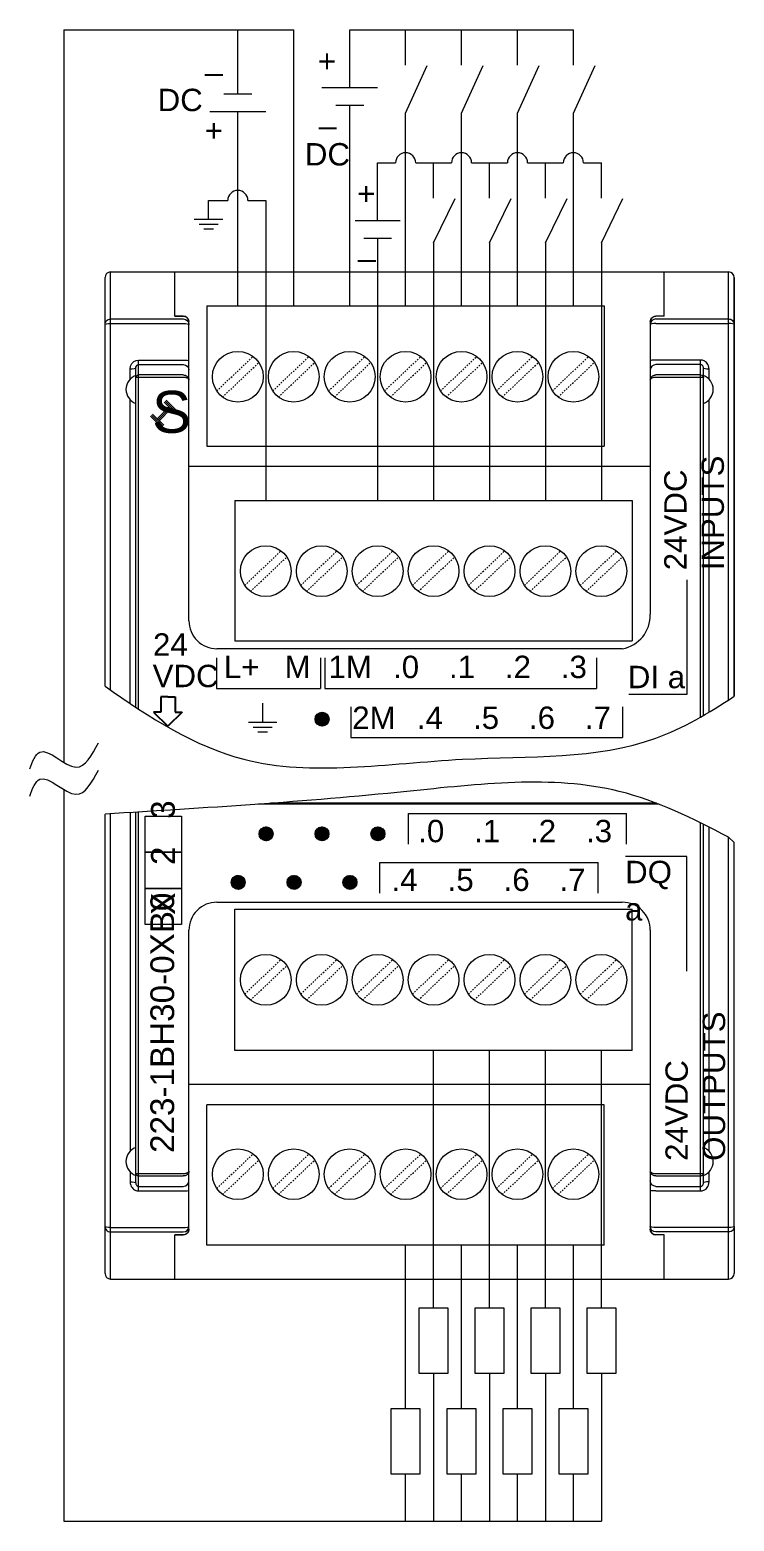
# Model space of a CAD drawing. Header units: inches. Extents: x 57 to 2760, y -193 to 2149.
# Drawn here: x 660.8 to 711.2, y 1370.9 to 1477.5 of the extents above; entities that cross this region are included whole.
import ezdxf

# ---------------------------------------------------------------- set-up
doc = ezdxf.new("R2010")
doc.units = ezdxf.units.IN
doc.header["$MEASUREMENT"] = 0
doc.linetypes.add('DOT', pattern=[0.2, 0.1, -0.1])
doc.layers.add('Wiring', color=7, linetype='Continuous')
doc.styles.get("Standard").update_dxf_attribs({"font": 'arial.ttf'})

msp = doc.modelspace()

# ---------------------------------------------------------------- linework, layer by layer
at = {"color": 7, "linetype": 'Continuous', "lineweight": 0}
for p, q in [((666.20611, 1430.5963), (666.20611, 1459.80648)), ((666.60611, 1430.31346), (666.60611, 1460.20648)), ((666.60611, 1460.20648), (710.80611, 1460.20648)), ((671.20611, 1457.04017), (671.20611, 1460.20648)), ((706.20611, 1457.04017), (706.20611, 1460.20648)), ((710.80611, 1429.61265), (710.80611, 1460.20648)), ((711.20611, 1459.80648), (711.20611, 1429.87571)), ((711.20611, 1429.87571), (711.20611, 1459.80648)), ((673.49611, 1457.77648), (673.49611, 1447.74448)), ((673.49611, 1457.77648), (701.91611, 1457.77648)), ((701.91611, 1457.77648), (701.91611, 1447.74448)), ((666.60611, 1456.84475), (671.80611, 1456.84475)), ((666.60611, 1456.5249), (671.80611, 1456.5249)), ((671.20611, 1457.05284), (671.80611, 1457.05284)), ((671.80611, 1457.04017), (671.20611, 1457.04017)), ((671.95731, 1457.02316), (671.80611, 1457.05284)), ((672.1755, 1456.6065), (672.20611, 1456.4582)), ((672.20611, 1435.26857), (672.20611, 1456.65284)), ((705.20611, 1456.65284), (705.20611, 1435.73048)), ((705.23672, 1456.6065), (705.20611, 1456.4582)), ((705.38322, 1456.97447), (705.2901, 1456.8903)), ((705.49048, 1457.02364), (705.38322, 1456.97447)), ((705.45491, 1457.02316), (705.60611, 1457.05284)), ((705.60611, 1457.04017), (705.49048, 1457.02364)), ((706.20611, 1457.05284), (705.60611, 1457.05284)), ((706.20611, 1457.04017), (705.60611, 1457.04017)), ((705.60611, 1456.84475), (710.80611, 1456.84475)), ((705.60611, 1456.5249), (710.80611, 1456.5249)), ((668.00611, 1452.52926), (668.00611, 1453.26248)), ((668.40611, 1429.08439), (668.40611, 1453.32262)), ((668.60611, 1428.95338), (668.60611, 1453.90905)), ((668.60611, 1453.90905), (671.80611, 1453.90905)), ((668.60611, 1453.58415), (671.80611, 1453.58415)), ((672.20611, 1452.49144), (672.20611, 1453.19778)), ((708.80611, 1453.90905), (705.60611, 1453.90905)), ((708.80611, 1453.58415), (705.60611, 1453.58415)), ((708.80611, 1428.38541), (708.80611, 1453.90905)), ((709.00611, 1428.50011), (709.00611, 1453.32265)), ((709.40611, 1452.52926), (709.40611, 1453.26248)), ((671.80611, 1452.84216), (668.60611, 1452.84216)), ((671.80611, 1452.66931), (668.60611, 1452.66931)), ((708.80611, 1452.84216), (705.60611, 1452.84216)), ((708.80611, 1452.66931), (705.60611, 1452.67068)), ((668.00611, 1429.35013), (668.00611, 1451.0837)), ((709.40611, 1428.73544), (709.40611, 1451.0837)), ((673.49611, 1447.74448), (701.91611, 1447.74448)), ((672.20611, 1446.31121), (705.20611, 1446.31121)), ((675.49611, 1443.87648), (675.49611, 1433.84448)), ((675.49611, 1443.87648), (703.91611, 1443.87648)), ((703.91611, 1443.87648), (703.91611, 1433.84448)), ((703.20602, 1433.26848), (674.20611, 1433.26848)), ((675.49611, 1433.84448), (703.91611, 1433.84448)), ((677.48285, 1428.01077), (677.48285, 1429.37577)), ((681.23173, 1428.23767), (681.72463, 1428.73058)), ((681.23746, 1428.197), (681.7653, 1428.72484)), ((681.24325, 1428.2956), (681.66671, 1428.71906)), ((681.24516, 1428.1583), (681.80401, 1428.71715)), ((681.25286, 1428.11959), (681.84271, 1428.70945)), ((681.25477, 1428.35352), (681.60878, 1428.70754)), ((681.26056, 1428.08089), (681.88142, 1428.70175)), ((681.26629, 1428.41145), (681.55086, 1428.69601)), ((681.26826, 1428.04218), (681.92012, 1428.69405)), ((681.28635, 1428.01387), (681.94844, 1428.67596)), ((681.30493, 1427.98605), (681.97625, 1428.65737)), ((676.4591, 1428.01077), (678.5066, 1428.01077)), ((676.80035, 1427.66952), (678.16535, 1427.66952)), ((681.32352, 1427.95824), (682.00407, 1428.63879)), ((681.34211, 1427.93042), (682.03189, 1428.6202)), ((681.34326, 1428.53482), (681.42748, 1428.61904)), ((681.3607, 1427.9026), (682.05971, 1428.60161)), ((681.38042, 1427.87592), (682.08639, 1428.58189)), ((681.40823, 1427.85733), (682.10498, 1428.55407)), ((681.43605, 1427.83875), (682.12356, 1428.52626)), ((681.46387, 1427.82016), (682.14215, 1428.49844)), ((681.49168, 1427.80157), (682.16074, 1428.47062)), ((681.5195, 1427.78298), (682.17932, 1428.44281)), ((681.55049, 1427.76757), (682.19474, 1428.41181)), ((681.5892, 1427.75987), (682.20243, 1428.37311)), ((681.6279, 1427.75217), (682.21013, 1428.3344)), ((681.66661, 1427.74448), (682.21783, 1428.2957)), ((681.70531, 1427.73678), (682.22553, 1428.25699)), ((681.75071, 1427.73577), (682.22654, 1428.2116)), ((681.80863, 1427.74729), (682.21502, 1428.15368)), ((681.86656, 1427.75881), (682.2035, 1428.09575)), ((681.92815, 1427.774), (682.18831, 1428.03416)), ((682.068, 1427.86744), (682.09487, 1427.89431)), ((677.1416, 1427.32827), (677.8241, 1427.32827)), ((666.20611, 1388.61254), (666.20611, 1421.45339)), ((666.60611, 1388.21254), (666.60611, 1421.47728)), ((668.00611, 1421.56134), (668.00611, 1397.33532)), ((668.40611, 1395.09637), (668.40611, 1421.58552)), ((668.60611, 1394.50997), (668.60611, 1421.59765)), ((705.81724, 1422.15656), (677.15361, 1422.15656)), ((705.64273, 1422.22396), (678.07701, 1422.22396)), ((677.22773, 1420.03321), (677.73292, 1420.5384)), ((677.23027, 1420.05895), (677.70718, 1420.53586)), ((677.23158, 1420.01386), (677.75228, 1420.53455)), ((677.23543, 1419.9945), (677.77163, 1420.5307)), ((677.23603, 1420.08792), (677.67822, 1420.5301)), ((677.23928, 1419.97515), (677.79098, 1420.52685)), ((677.2418, 1420.11688), (677.64925, 1420.52434)), ((677.24313, 1419.9558), (677.81033, 1420.523)), ((677.24698, 1419.93645), (677.82969, 1420.51915)), ((677.24756, 1420.14584), (677.62029, 1420.51858)), ((677.25083, 1419.91709), (677.84904, 1420.51531)), ((677.25332, 1420.17481), (677.59133, 1420.51282)), ((677.25468, 1419.89774), (677.86839, 1420.51146)), ((677.25853, 1419.87839), (677.88774, 1420.50761)), ((677.25908, 1420.20377), (677.56236, 1420.50705)), ((677.26238, 1419.85904), (677.9071, 1420.50376)), ((677.26724, 1420.23513), (677.531, 1420.49889)), ((677.26866, 1419.84212), (677.92401, 1420.49747)), ((677.27796, 1419.82821), (677.93792, 1420.48818)), ((677.28725, 1419.81431), (677.95183, 1420.47888)), ((677.29654, 1419.8004), (677.96574, 1420.46959)), ((677.30584, 1419.78649), (677.97965, 1420.4603)), ((677.31396, 1420.30506), (677.46108, 1420.45217)), ((677.31513, 1419.77258), (677.99355, 1420.451)), ((677.32442, 1419.75867), (678.00746, 1420.44171)), ((677.33372, 1419.74476), (678.02137, 1420.43242)), ((677.34301, 1419.73085), (678.03528, 1420.42312)), ((677.3523, 1419.71695), (678.04919, 1420.41383)), ((677.36068, 1420.37498), (677.39115, 1420.40545)), ((677.3616, 1419.70304), (678.0631, 1420.40454)), ((677.37089, 1419.68913), (678.07701, 1420.39524)), ((677.38381, 1419.67884), (678.08729, 1420.38233)), ((677.39772, 1419.66955), (678.09658, 1420.36842)), ((677.41162, 1419.66026), (678.10588, 1420.35451)), ((677.42553, 1419.65096), (678.11517, 1420.3406)), ((677.43944, 1419.64167), (678.12446, 1420.32669)), ((677.45335, 1419.63238), (678.13376, 1420.31278)), ((677.46726, 1419.62308), (678.14305, 1420.29888)), ((677.48117, 1419.61379), (678.15234, 1420.28497)), ((677.49508, 1419.6045), (678.16164, 1420.27106)), ((677.50898, 1419.5952), (678.17093, 1420.25715)), ((677.52289, 1419.58591), (678.18022, 1420.24324)), ((677.53747, 1419.57728), (678.18885, 1420.22867)), ((677.55682, 1419.57343), (678.1927, 1420.20931)), ((677.57617, 1419.56958), (678.19655, 1420.18996)), ((677.59552, 1419.56573), (678.2004, 1420.17061)), ((677.61488, 1419.56188), (678.20425, 1420.15126)), ((677.63423, 1419.55803), (678.2081, 1420.1319)), ((681.23004, 1420.02159), (681.74455, 1420.53609)), ((681.23257, 1420.07052), (681.69561, 1420.53356)), ((681.23774, 1419.98288), (681.78325, 1420.52839)), ((681.2441, 1420.12845), (681.63769, 1420.52204)), ((681.24544, 1419.94418), (681.82196, 1420.52069)), ((681.25314, 1419.90547), (681.86066, 1420.51299)), ((681.25562, 1420.18637), (681.57976, 1420.51051)), ((681.26084, 1419.86677), (681.89937, 1420.50529)), ((681.27425, 1419.83377), (681.93237, 1420.49189)), ((681.2859, 1420.26306), (681.50307, 1420.48023)), ((681.29283, 1419.80595), (681.96018, 1420.4733)), ((681.31142, 1419.77813), (681.988, 1420.45471)), ((681.33001, 1419.75032), (682.01582, 1420.43613)), ((681.34859, 1419.7225), (682.04363, 1420.41754)), ((681.36718, 1419.69468), (682.07145, 1420.39895)), ((681.39216, 1419.67326), (682.09287, 1420.37397)), ((681.41998, 1419.65467), (682.11146, 1420.34616)), ((681.4478, 1419.63609), (682.13005, 1420.31834)), ((681.47561, 1419.6175), (682.14863, 1420.29052)), ((681.50343, 1419.59891), (682.16722, 1420.2627)), ((681.53125, 1419.58033), (682.18581, 1420.23489)), ((681.56844, 1419.57112), (682.19501, 1420.19769)), ((681.60715, 1419.56342), (682.20271, 1420.15899)), ((685.23004, 1420.02159), (685.74455, 1420.53609)), ((685.23257, 1420.07052), (685.69561, 1420.53356)), ((685.23774, 1419.98288), (685.78325, 1420.52839)), ((685.2441, 1420.12845), (685.63769, 1420.52204)), ((685.24544, 1419.94418), (685.82196, 1420.52069)), ((685.25314, 1419.90547), (685.86066, 1420.51299)), ((685.25562, 1420.18637), (685.57976, 1420.51051)), ((685.26084, 1419.86677), (685.89937, 1420.50529)), ((685.27425, 1419.83377), (685.93237, 1420.49189)), ((685.2859, 1420.26306), (685.50307, 1420.48023)), ((685.29283, 1419.80595), (685.96018, 1420.4733)), ((685.31142, 1419.77813), (685.988, 1420.45471)), ((685.33001, 1419.75032), (686.01582, 1420.43613)), ((685.34859, 1419.7225), (686.04363, 1420.41754)), ((685.36718, 1419.69468), (686.07145, 1420.39895)), ((685.39216, 1419.67326), (686.09287, 1420.37397)), ((685.41998, 1419.65467), (686.11146, 1420.34616)), ((685.4478, 1419.63609), (686.13005, 1420.31834)), ((685.47561, 1419.6175), (686.14863, 1420.29052)), ((685.50343, 1419.59891), (686.16722, 1420.2627)), ((685.53125, 1419.58033), (686.18581, 1420.23489)), ((685.56844, 1419.57112), (686.19501, 1420.19769)), ((685.60715, 1419.56342), (686.20271, 1420.15899)), ((708.80611, 1394.50997), (708.80611, 1420.82114)), ((709.00611, 1395.09637), (709.00611, 1420.72171)), ((709.40611, 1397.33532), (709.40611, 1420.51998)), ((677.65358, 1419.55418), (678.21195, 1420.11255)), ((677.67293, 1419.55033), (678.2158, 1420.0932)), ((677.69229, 1419.54649), (678.21965, 1420.07385)), ((677.71164, 1419.54264), (678.2235, 1420.05449)), ((677.73325, 1419.54105), (678.22509, 1420.03288)), ((677.76221, 1419.54681), (678.21933, 1420.00392)), ((677.79118, 1419.55257), (678.21357, 1419.97496)), ((677.82014, 1419.55833), (678.2078, 1419.94599)), ((677.8491, 1419.56409), (678.20204, 1419.91703)), ((677.87807, 1419.56985), (678.19628, 1419.88807)), ((677.90703, 1419.57561), (678.19052, 1419.8591)), ((677.96174, 1419.60713), (678.15901, 1419.80439)), ((678.03167, 1419.65385), (678.11229, 1419.73447)), ((681.64585, 1419.55572), (682.21041, 1420.12028)), ((681.68456, 1419.54802), (682.21811, 1420.08158)), ((681.72326, 1419.54032), (682.22581, 1420.04287)), ((681.77961, 1419.55027), (682.21587, 1419.98652)), ((681.83754, 1419.56179), (682.20434, 1419.9286)), ((681.89546, 1419.57331), (682.19282, 1419.87067)), ((682.00374, 1419.63519), (682.13095, 1419.76239)), ((685.64585, 1419.55572), (686.21041, 1420.12028)), ((685.68456, 1419.54802), (686.21811, 1420.08158)), ((685.72326, 1419.54032), (686.22581, 1420.04287)), ((685.77961, 1419.55027), (686.21587, 1419.98652)), ((685.83754, 1419.56179), (686.20434, 1419.9286)), ((685.89546, 1419.57331), (686.19282, 1419.87067)), ((686.00374, 1419.63519), (686.13095, 1419.76239)), ((710.80611, 1388.21254), (710.80611, 1419.78947)), ((675.22773, 1416.5626), (675.73292, 1417.06779)), ((675.23027, 1416.58834), (675.70718, 1417.06525)), ((675.23158, 1416.54325), (675.75228, 1417.06394)), ((675.23543, 1416.52389), (675.77163, 1417.06009)), ((675.23603, 1416.61731), (675.67822, 1417.05949)), ((675.23928, 1416.50454), (675.79098, 1417.05624)), ((675.2418, 1416.64627), (675.64925, 1417.05373)), ((675.24313, 1416.48519), (675.81033, 1417.05239)), ((675.24698, 1416.46584), (675.82969, 1417.04855)), ((675.24756, 1416.67523), (675.62029, 1417.04797)), ((675.25083, 1416.44648), (675.84904, 1417.0447)), ((675.25332, 1416.7042), (675.59133, 1417.04221)), ((675.25468, 1416.42713), (675.86839, 1417.04085)), ((675.25853, 1416.40778), (675.88774, 1417.037)), ((675.25908, 1416.73316), (675.56236, 1417.03644)), ((675.26238, 1416.38843), (675.9071, 1417.03315)), ((675.26724, 1416.76452), (675.531, 1417.02828)), ((675.26866, 1416.37151), (675.92401, 1417.02686)), ((675.27796, 1416.3576), (675.93792, 1417.01757)), ((675.28725, 1416.3437), (675.95183, 1417.00827)), ((675.29654, 1416.32979), (675.96574, 1416.99898)), ((675.30584, 1416.31588), (675.97965, 1416.98969)), ((675.31396, 1416.83445), (675.46108, 1416.98156)), ((675.31513, 1416.30197), (675.99355, 1416.98039)), ((675.32442, 1416.28806), (676.00746, 1416.9711)), ((675.33372, 1416.27415), (676.02137, 1416.96181)), ((675.34301, 1416.26024), (676.03528, 1416.95251)), ((675.3523, 1416.24634), (676.04919, 1416.94322)), ((675.36068, 1416.90437), (675.39115, 1416.93484)), ((675.3616, 1416.23243), (676.0631, 1416.93393)), ((675.37089, 1416.21852), (676.07701, 1416.92463)), ((679.23004, 1416.55098), (679.74455, 1417.06548)), ((679.23257, 1416.59991), (679.69561, 1417.06295)), ((679.23774, 1416.51227), (679.78325, 1417.05778)), ((679.2441, 1416.65784), (679.63769, 1417.05143)), ((679.24544, 1416.47357), (679.82196, 1417.05008)), ((679.25314, 1416.43486), (679.86066, 1417.04238)), ((679.25562, 1416.71576), (679.57976, 1417.03991)), ((679.26084, 1416.39616), (679.89937, 1417.03468)), ((679.27425, 1416.36316), (679.93237, 1417.02128)), ((679.2859, 1416.79245), (679.50307, 1417.00962)), ((679.29283, 1416.33534), (679.96018, 1417.00269)), ((679.31142, 1416.30752), (679.988, 1416.9841)), ((679.33001, 1416.27971), (680.01582, 1416.96552)), ((679.34859, 1416.25189), (680.04363, 1416.94693)), ((679.36718, 1416.22407), (680.07145, 1416.92834)), ((683.23004, 1416.55098), (683.74455, 1417.06548)), ((683.23257, 1416.59991), (683.69561, 1417.06295)), ((683.23774, 1416.51227), (683.78325, 1417.05778)), ((683.2441, 1416.65784), (683.63769, 1417.05143)), ((683.24544, 1416.47357), (683.82196, 1417.05008)), ((683.25314, 1416.43486), (683.86066, 1417.04238)), ((683.25562, 1416.71576), (683.57976, 1417.03991)), ((683.26084, 1416.39616), (683.89937, 1417.03468)), ((683.27425, 1416.36316), (683.93237, 1417.02128)), ((683.2859, 1416.79245), (683.50307, 1417.00962)), ((683.29283, 1416.33534), (683.96018, 1417.00269)), ((683.31142, 1416.30752), (683.988, 1416.9841)), ((683.33001, 1416.27971), (684.01582, 1416.96552)), ((683.34859, 1416.25189), (684.04363, 1416.94693)), ((683.36718, 1416.22407), (684.07145, 1416.92834)), ((675.38381, 1416.20823), (676.08729, 1416.91172)), ((675.39772, 1416.19894), (676.09658, 1416.89781)), ((675.41162, 1416.18965), (676.10588, 1416.8839)), ((675.42553, 1416.18035), (676.11517, 1416.86999)), ((675.43944, 1416.17106), (676.12446, 1416.85608)), ((675.45335, 1416.16177), (676.13376, 1416.84217)), ((675.46726, 1416.15247), (676.14305, 1416.82827)), ((675.48117, 1416.14318), (676.15234, 1416.81436)), ((675.49508, 1416.13389), (676.16164, 1416.80045)), ((675.50898, 1416.12459), (676.17093, 1416.78654)), ((675.52289, 1416.1153), (676.18022, 1416.77263)), ((675.53747, 1416.10667), (676.18885, 1416.75806)), ((675.55682, 1416.10282), (676.1927, 1416.7387)), ((675.57617, 1416.09897), (676.19655, 1416.71935)), ((675.59552, 1416.09512), (676.2004, 1416.7)), ((675.61488, 1416.09127), (676.20425, 1416.68065)), ((675.63423, 1416.08742), (676.2081, 1416.66129)), ((675.65358, 1416.08357), (676.21195, 1416.64194)), ((675.67293, 1416.07973), (676.2158, 1416.62259)), ((675.69229, 1416.07588), (676.21965, 1416.60324)), ((675.71164, 1416.07203), (676.2235, 1416.58388)), ((675.73325, 1416.07044), (676.22509, 1416.56227)), ((675.76221, 1416.0762), (676.21933, 1416.53331)), ((675.79118, 1416.08196), (676.21357, 1416.50435)), ((675.82014, 1416.08772), (676.2078, 1416.47538)), ((675.8491, 1416.09348), (676.20204, 1416.44642)), ((675.87807, 1416.09924), (676.19628, 1416.41746)), ((675.90703, 1416.105), (676.19052, 1416.38849)), ((675.96174, 1416.13652), (676.15901, 1416.33378)), ((676.03167, 1416.18324), (676.11229, 1416.26386)), ((679.39216, 1416.20265), (680.09287, 1416.90336)), ((679.41998, 1416.18406), (680.11146, 1416.87555)), ((679.4478, 1416.16548), (680.13005, 1416.84773)), ((679.47561, 1416.14689), (680.14863, 1416.81991)), ((679.50343, 1416.1283), (680.16722, 1416.79209)), ((679.53125, 1416.10972), (680.18581, 1416.76428)), ((679.56844, 1416.10051), (680.19501, 1416.72708)), ((679.60715, 1416.09281), (680.20271, 1416.68838)), ((679.64585, 1416.08511), (680.21041, 1416.64967)), ((679.68456, 1416.07741), (680.21811, 1416.61097)), ((679.72326, 1416.06971), (680.22581, 1416.57226)), ((679.77961, 1416.07966), (680.21587, 1416.51591)), ((679.83754, 1416.09118), (680.20434, 1416.45799)), ((679.89546, 1416.1027), (680.19282, 1416.40006)), ((680.00374, 1416.16458), (680.13095, 1416.29178)), ((683.39216, 1416.20265), (684.09287, 1416.90336)), ((683.41998, 1416.18406), (684.11146, 1416.87555)), ((683.4478, 1416.16548), (684.13005, 1416.84773)), ((683.47561, 1416.14689), (684.14863, 1416.81991)), ((683.50343, 1416.1283), (684.16722, 1416.79209)), ((683.53125, 1416.10972), (684.18581, 1416.76428)), ((683.56844, 1416.10051), (684.19501, 1416.72708)), ((683.60715, 1416.09281), (684.20271, 1416.68838)), ((683.64585, 1416.08511), (684.21041, 1416.64967)), ((683.68456, 1416.07741), (684.21811, 1416.61097)), ((683.72326, 1416.06971), (684.22581, 1416.57226)), ((683.77961, 1416.07966), (684.21587, 1416.51591)), ((683.83754, 1416.09118), (684.20434, 1416.45799)), ((683.89546, 1416.1027), (684.19282, 1416.40006)), ((684.00374, 1416.16458), (684.13095, 1416.29178)), ((674.2062, 1415.15054), (703.20611, 1415.15054)), ((675.49611, 1404.54254), (675.49611, 1414.65054)), ((675.49611, 1414.65054), (703.91611, 1414.65054)), ((703.91611, 1404.54254), (703.91611, 1414.65054)), ((672.20611, 1395.92754), (672.20611, 1413.15054)), ((672.20611, 1391.76618), (672.20611, 1413.15054)), ((705.20611, 1413.15054), (705.20611, 1391.76618)), ((703.91611, 1404.54254), (675.49611, 1404.54254)), ((705.20611, 1402.10781), (672.20611, 1402.10781)), ((673.49611, 1390.64254), (673.49611, 1400.67454)), ((701.91611, 1400.67454), (673.49611, 1400.67454)), ((701.91611, 1390.64254), (701.91611, 1400.67454)), ((668.00611, 1395.88976), (668.00611, 1395.15654)), ((668.60611, 1395.74971), (671.80611, 1395.74971)), ((705.60611, 1395.74971), (708.80611, 1395.74971)), ((709.40611, 1395.15654), (709.40611, 1395.88976)), ((668.60611, 1395.57686), (671.80611, 1395.57686)), ((668.60611, 1394.83487), (671.80611, 1394.83487)), ((705.60611, 1395.57686), (708.80611, 1395.57686)), ((705.60611, 1394.83487), (708.80611, 1394.83487)), ((668.60611, 1394.50997), (671.80611, 1394.50997)), ((705.60611, 1394.50997), (708.80611, 1394.50997)), ((666.60611, 1391.89412), (671.80611, 1391.89412)), ((666.60611, 1391.57427), (671.80611, 1391.57427)), ((671.80611, 1391.37885), (671.20611, 1391.37885)), ((671.20611, 1388.21254), (671.20611, 1391.37885)), ((671.20611, 1391.36618), (671.80611, 1391.36618)), ((671.95731, 1391.39586), (671.80611, 1391.36618)), ((671.80611, 1391.37885), (671.92175, 1391.39538)), ((671.92175, 1391.39538), (672.029, 1391.44455)), ((672.029, 1391.44455), (672.12212, 1391.52872)), ((672.1755, 1391.81252), (672.20611, 1391.96082)), ((705.23672, 1391.81252), (705.20611, 1391.96082)), ((705.45491, 1391.39586), (705.60611, 1391.36618)), ((710.80611, 1391.89412), (705.60611, 1391.89412)), ((710.80611, 1391.57427), (705.60611, 1391.57427)), ((706.20611, 1391.37885), (705.60611, 1391.37885)), ((706.20611, 1391.36618), (705.60611, 1391.36618)), ((706.20611, 1388.21254), (706.20611, 1391.37885)), ((711.20611, 1391.96082), (711.20611, 1388.61254)), ((701.91611, 1390.64254), (673.49611, 1390.64254)), ((666.60611, 1388.21254), (710.80611, 1388.21254))]:
    msp.add_line(p, q, dxfattribs=at)
at = {"linetype": 'DOT', "lineweight": 0}
for p, q in [((674.20026, 1451.70325), (676.79934, 1454.1653)), ((674.61288, 1451.26766), (677.21197, 1453.72971)), ((678.20026, 1451.70325), (680.79934, 1454.1653)), ((678.61288, 1451.26766), (681.21197, 1453.72971)), ((682.20026, 1451.70325), (684.79934, 1454.1653)), ((682.61288, 1451.26766), (685.21197, 1453.72971)), ((686.20026, 1451.70325), (688.79934, 1454.1653)), ((686.61288, 1451.26766), (689.21197, 1453.72971)), ((690.20026, 1451.70325), (692.79934, 1454.1653)), ((690.61288, 1451.26766), (693.21197, 1453.72971)), ((694.20026, 1451.70325), (696.79934, 1454.1653)), ((694.61288, 1451.26766), (697.21197, 1453.72971)), ((698.20026, 1451.70325), (700.79934, 1454.1653)), ((698.61288, 1451.26766), (701.21197, 1453.72971)), ((676.20026, 1437.80325), (678.79934, 1440.2653)), ((676.61288, 1437.36766), (679.21197, 1439.82971)), ((680.20026, 1437.80325), (682.79934, 1440.2653)), ((680.61288, 1437.36766), (683.21197, 1439.82971)), ((684.20026, 1437.80325), (686.79934, 1440.2653)), ((684.61288, 1437.36766), (687.21197, 1439.82971)), ((688.20026, 1437.80325), (690.79934, 1440.2653)), ((688.61288, 1437.36766), (691.21197, 1439.82971)), ((692.20026, 1437.80325), (694.79934, 1440.2653)), ((692.61288, 1437.36766), (695.21197, 1439.82971)), ((696.20026, 1437.80325), (698.79934, 1440.2653)), ((696.61288, 1437.36766), (699.21197, 1439.82971)), ((700.20026, 1437.80325), (702.79934, 1440.2653)), ((700.61288, 1437.36766), (703.21197, 1439.82971)), ((676.20026, 1408.58931), (678.79934, 1411.05136)), ((676.61288, 1408.15372), (679.21197, 1410.61577)), ((680.20026, 1408.58931), (682.79934, 1411.05136)), ((680.61288, 1408.15372), (683.21197, 1410.61577)), ((684.20026, 1408.58931), (686.79934, 1411.05136)), ((684.61288, 1408.15372), (687.21197, 1410.61577)), ((688.20026, 1408.58931), (690.79934, 1411.05136)), ((688.61288, 1408.15372), (691.21197, 1410.61577)), ((692.20026, 1408.58931), (694.79934, 1411.05136)), ((692.61288, 1408.15372), (695.21197, 1410.61577)), ((696.20026, 1408.58931), (698.79934, 1411.05136)), ((696.61288, 1408.15372), (699.21197, 1410.61577)), ((700.20026, 1408.58931), (702.79934, 1411.05136)), ((700.61288, 1408.15372), (703.21197, 1410.61577)), ((674.20026, 1394.68931), (676.79934, 1397.15136)), ((674.61288, 1394.25372), (677.21197, 1396.71577)), ((678.20026, 1394.68931), (680.79934, 1397.15136)), ((678.61288, 1394.25372), (681.21197, 1396.71577)), ((682.20026, 1394.68931), (684.79934, 1397.15136)), ((682.61288, 1394.25372), (685.21197, 1396.71577)), ((686.20026, 1394.68931), (688.79934, 1397.15136)), ((686.61288, 1394.25372), (689.21197, 1396.71577)), ((690.20026, 1394.68931), (692.79934, 1397.15136)), ((690.61288, 1394.25372), (693.21197, 1396.71577)), ((694.20026, 1394.68931), (696.79934, 1397.15136)), ((694.61288, 1394.25372), (697.21197, 1396.71577)), ((698.20026, 1394.68931), (700.79934, 1397.15136)), ((698.61288, 1394.25372), (701.21197, 1396.71577))]:
    msp.add_line(p, q, dxfattribs=at)
at = {"lineweight": 0}
for p, q in [((669.60964, 1450.03951), (670.41132, 1449.24759)), ((670.77834, 1450.5525), (669.93978, 1449.71427)), ((670.84904, 1450.48178), (670.01048, 1449.64355)), ((670.91973, 1450.41106), (670.08118, 1449.57282)), ((670.4291, 1450.8941), (671.23078, 1450.10219)), ((670.49936, 1450.96526), (671.30104, 1450.17335)), ((670.56962, 1451.03642), (671.3713, 1450.2445)), ((669.46912, 1449.89719), (670.2708, 1449.10527)), ((669.53938, 1449.96835), (670.34106, 1449.17643)), ((707.82644, 1438.20097), (707.82644, 1429.99)), ((674.18295, 1432.62596), (674.18295, 1430.43137)), ((681.61295, 1432.62596), (681.61295, 1430.43137)), ((681.93947, 1432.62596), (681.93947, 1430.43137)), ((701.36947, 1432.62596), (701.36947, 1430.43137)), ((674.18295, 1430.43137), (681.61295, 1430.43137)), ((681.93947, 1430.43137), (701.36947, 1430.43137)), ((707.82644, 1429.99), (703.67368, 1429.99)), ((683.78999, 1429.11851), (683.78999, 1426.92392)), ((703.21999, 1429.11851), (703.21999, 1426.92392)), ((683.78999, 1426.92392), (703.21999, 1426.92392)), ((687.90809, 1419.30051), (687.90809, 1421.4951)), ((687.90809, 1421.4951), (703.51544, 1421.4951)), ((703.51544, 1419.30051), (703.51544, 1421.4951)), ((710.80611, 1419.78947), (711.20611, 1419.40821)), ((711.20611, 1391.96082), (711.20611, 1419.40821)), ((707.82644, 1418.42902), (703.43214, 1418.42902)), ((707.82644, 1410.21805), (707.82644, 1418.42902)), ((685.8732, 1417.98765), (701.48055, 1417.98765)), ((685.8732, 1415.79306), (685.8732, 1417.98765)), ((701.48055, 1415.79306), (701.48055, 1417.98765))]:
    msp.add_line(p, q, dxfattribs=at)
for p, q in [((670.70684, 1429.84283), (670.19279, 1429.84283)), ((670.19279, 1429.84283), (670.19279, 1428.72444)), ((670.70684, 1429.84283), (671.22089, 1429.84283)), ((671.22089, 1429.84283), (671.22089, 1428.72444)), ((670.19279, 1428.72444), (669.67874, 1428.72444)), ((669.67874, 1428.72444), (670.70684, 1427.72696)), ((671.73494, 1428.72444), (670.70684, 1427.72696)), ((671.22089, 1428.72444), (671.73494, 1428.72444))]:
    msp.add_line(p, q)
at = {"color": 7, "linetype": 'Continuous', "lineweight": 0}
for points in [[(666.20611, 1456.4582), (666.21064, 1456.51621), (666.22598, 1456.5785), (666.25452, 1456.64253), (666.29814, 1456.70487), (666.35775, 1456.76121), (666.43193, 1456.80618), (666.51665, 1456.83496), (666.60611, 1456.84475)], [(666.20611, 1456.4582), (666.23622, 1456.48359), (666.32285, 1456.5053), (666.45277, 1456.51981), (666.60611, 1456.5249)], [(671.80611, 1457.04017), (671.92175, 1457.02364), (672.029, 1456.97447), (672.12212, 1456.8903), (672.18497, 1456.7771), (672.20611, 1456.65284)], [(671.80611, 1456.84475), (671.95822, 1456.81571), (672.08845, 1456.73202), (672.1755, 1456.6065)], [(671.80611, 1456.5249), (671.95822, 1456.51989), (672.08845, 1456.50545), (672.1755, 1456.48379), (672.20611, 1456.4582)], [(672.20611, 1456.65284), (672.17671, 1456.80335), (672.08966, 1456.93497), (671.95731, 1457.02316)], [(705.20611, 1456.65284), (705.23551, 1456.80335), (705.32256, 1456.93497), (705.45491, 1457.02316)], [(705.2901, 1456.8903), (705.22725, 1456.7771), (705.20611, 1456.65284)], [(705.60611, 1456.5249), (705.454, 1456.51989), (705.32378, 1456.50545), (705.23672, 1456.48379), (705.20611, 1456.4582)], [(705.60611, 1456.84475), (705.454, 1456.81571), (705.32378, 1456.73202), (705.23672, 1456.6065)], [(710.80611, 1456.84475), (710.86611, 1456.84038), (710.93058, 1456.82556), (710.99685, 1456.79797), (711.06137, 1456.75581), (711.11968, 1456.69819), (711.16622, 1456.62648), (711.19599, 1456.54459), (711.20611, 1456.4582)], [(711.20611, 1456.4582), (711.176, 1456.48359), (711.08937, 1456.5053), (710.95946, 1456.51981), (710.80611, 1456.5249)], [(668.00611, 1453.26248), (668.03884, 1453.47303), (668.13101, 1453.65731), (668.26788, 1453.79643), (668.43104, 1453.88082), (668.60611, 1453.90905)], [(668.40611, 1453.32265), (668.37566, 1453.29962), (668.28895, 1453.2801), (668.15918, 1453.26706), (668.00611, 1453.26248)], [(668.40611, 1453.32262), (668.417, 1453.4077), (668.44773, 1453.48226), (668.49341, 1453.53863), (668.54788, 1453.57279), (668.60611, 1453.58415)], [(671.80611, 1453.90905), (671.95918, 1453.90437), (672.08895, 1453.89105), (672.17566, 1453.87111), (672.20611, 1453.84759)], [(671.80611, 1453.58415), (671.95918, 1453.55474), (672.08895, 1453.47098), (672.17566, 1453.34564), (672.20611, 1453.19778)], [(705.60611, 1453.90905), (705.45304, 1453.90437), (705.32327, 1453.89105), (705.23656, 1453.87111), (705.20611, 1453.84759)], [(705.60611, 1453.58415), (705.45304, 1453.55474), (705.32327, 1453.47098), (705.23656, 1453.34564), (705.20611, 1453.19778)], [(709.40611, 1453.26248), (709.395, 1453.38628), (709.36611, 1453.49454), (709.32472, 1453.58756), (709.27471, 1453.66621), (709.21947, 1453.73107), (709.16209, 1453.78291), (709.10455, 1453.82336), (709.04729, 1453.85449), (708.98954, 1453.87808), (708.93016, 1453.89508), (708.86883, 1453.90551), (708.80611, 1453.90905)], [(709.00611, 1453.32265), (709.00241, 1453.3727), (708.99278, 1453.41647), (708.97898, 1453.45408), (708.96231, 1453.48589), (708.9439, 1453.51213), (708.92477, 1453.53311), (708.90559, 1453.54947), (708.8865, 1453.56207), (708.86725, 1453.57161), (708.84746, 1453.57849), (708.82702, 1453.58271), (708.80611, 1453.58415)], [(709.40611, 1453.26248), (709.25304, 1453.26706), (709.12327, 1453.2801), (709.03656, 1453.29962), (709.00611, 1453.32265)], [(668.40611, 1452.64897), (668.42134, 1452.7229), (668.46469, 1452.78558), (668.52957, 1452.82745), (668.60611, 1452.84216)], [(668.60611, 1452.66931), (668.52933, 1452.66776), (668.46406, 1452.66329), (668.42098, 1452.65667), (668.40611, 1452.64897)], [(671.80612, 1452.84216), (671.87095, 1452.83752), (671.92826, 1452.82541), (671.97815, 1452.80807), (672.02124, 1452.78712), (672.0585, 1452.76354), (672.09089, 1452.73773), (672.11948, 1452.70942), (672.1447, 1452.67819), (672.16614, 1452.64429), (672.18323, 1452.60837), (672.19565, 1452.57114), (672.20331, 1452.53289), (672.20611, 1452.49148)], [(672.20611, 1452.49145), (672.20331, 1452.51247), (672.19566, 1452.53186), (672.18324, 1452.55074), (672.16615, 1452.56895), (672.14471, 1452.58614), (672.11949, 1452.60198), (672.09091, 1452.61634), (672.05852, 1452.62942), (672.02127, 1452.64139), (671.97819, 1452.65201), (671.92831, 1452.66081), (671.87101, 1452.66696), (671.80619, 1452.66931)], [(705.20611, 1452.49143), (705.20885, 1452.53241), (705.21695, 1452.57256), (705.23021, 1452.61135), (705.24831, 1452.64826), (705.2709, 1452.68282), (705.29753, 1452.71461), (705.32784, 1452.74339), (705.36154, 1452.76897), (705.39814, 1452.79103), (705.43701, 1452.80928), (705.47746, 1452.82352), (705.51892, 1452.83372), (705.56155, 1452.83998), (705.60611, 1452.84216)], [(705.60611, 1452.66931), (705.56155, 1452.66821), (705.51892, 1452.66504), (705.47746, 1452.65986), (705.43701, 1452.65264), (705.39814, 1452.64338), (705.36154, 1452.63219), (705.32784, 1452.61921), (705.29753, 1452.60462), (705.2709, 1452.58849), (705.24831, 1452.57097), (705.23021, 1452.55225), (705.21695, 1452.53258), (705.20885, 1452.51223), (705.20611, 1452.49145)], [(708.80611, 1452.84216), (708.88169, 1452.82783), (708.9466, 1452.78647), (708.99078, 1452.72315), (709.00611, 1452.64897)], [(709.00611, 1452.64897), (708.99078, 1452.65678), (708.9466, 1452.66345), (708.88169, 1452.66781), (708.80611, 1452.66931)], [(668.40611, 1395.77005), (668.42144, 1395.76224), (668.46562, 1395.75557), (668.53054, 1395.75121), (668.60611, 1395.74971)], [(668.60611, 1395.57686), (668.53054, 1395.59119), (668.46562, 1395.63255), (668.42144, 1395.69587), (668.40611, 1395.77005)], [(672.20611, 1395.92761), (672.20236, 1395.87963), (672.19283, 1395.83793), (672.17789, 1395.79815), (672.15732, 1395.7597), (672.13153, 1395.72362), (672.10127, 1395.69087), (672.06753, 1395.66212), (672.03014, 1395.63702), (671.9889, 1395.61562), (671.94477, 1395.59861), (671.89897, 1395.58644), (671.85275, 1395.57925), (671.80611, 1395.57686)], [(671.80611, 1395.74971), (671.85276, 1395.75092), (671.89897, 1395.75457), (671.94477, 1395.76074), (671.9889, 1395.76937), (672.03014, 1395.78023), (672.06753, 1395.79295), (672.10127, 1395.80754), (672.13153, 1395.82415), (672.15732, 1395.84244), (672.17789, 1395.86194), (672.19283, 1395.88211), (672.20236, 1395.90325), (672.20611, 1395.92754)], [(705.6061, 1395.57686), (705.54119, 1395.58151), (705.48374, 1395.59367), (705.43358, 1395.61116), (705.39018, 1395.63235), (705.35274, 1395.65618), (705.32038, 1395.68213), (705.292, 1395.71042), (705.26701, 1395.74155), (705.24576, 1395.77532), (705.2288, 1395.81111), (705.21646, 1395.84828), (705.20887, 1395.88644), (705.20611, 1395.9276)], [(705.20611, 1395.92757), (705.20887, 1395.90671), (705.21646, 1395.88736), (705.2288, 1395.86852), (705.24575, 1395.85037), (705.26699, 1395.83325), (705.29199, 1395.81746), (705.32036, 1395.80311), (705.35272, 1395.78995), (705.39015, 1395.77786), (705.43354, 1395.76711), (705.48369, 1395.75824), (705.54112, 1395.75207), (705.60602, 1395.74971)], [(708.80611, 1395.74971), (708.8829, 1395.75126), (708.94816, 1395.75573), (708.99125, 1395.76235), (709.00611, 1395.77005)], [(709.00611, 1395.77005), (708.99089, 1395.69612), (708.94753, 1395.63344), (708.88265, 1395.59157), (708.80611, 1395.57686)], [(668.00611, 1395.15654), (668.15919, 1395.15196), (668.28895, 1395.13892), (668.37566, 1395.1194), (668.40611, 1395.09637)], [(668.00611, 1395.15654), (668.01722, 1395.03274), (668.04611, 1394.92448), (668.0875, 1394.83146), (668.13751, 1394.75281), (668.19275, 1394.68795), (668.25013, 1394.63611), (668.30768, 1394.59566), (668.36493, 1394.56453), (668.42268, 1394.54094), (668.48207, 1394.52394), (668.54339, 1394.51351), (668.60611, 1394.50997)], [(668.40611, 1395.09637), (668.40982, 1395.04632), (668.41945, 1395.00255), (668.43324, 1394.96494), (668.44991, 1394.93313), (668.46833, 1394.90689), (668.48746, 1394.88591), (668.50664, 1394.86955), (668.52572, 1394.85695), (668.54497, 1394.84741), (668.56476, 1394.84053), (668.5852, 1394.83631), (668.60611, 1394.83487)], [(671.80611, 1394.83487), (671.95918, 1394.86428), (672.08895, 1394.94804), (672.17566, 1395.07338), (672.20611, 1395.22124)], [(671.80611, 1394.50997), (671.95918, 1394.51465), (672.08895, 1394.52797), (672.17566, 1394.54791), (672.20611, 1394.57143)], [(705.60611, 1394.83487), (705.45304, 1394.86428), (705.32327, 1394.94804), (705.23656, 1395.07338), (705.20611, 1395.22124)], [(705.60611, 1394.50997), (705.45304, 1394.51465), (705.32327, 1394.52797), (705.23656, 1394.54791), (705.20611, 1394.57143)], [(708.80611, 1394.50997), (708.8611, 1394.51269), (708.91747, 1394.52121), (708.97544, 1394.53626), (709.03496, 1394.55887), (709.09568, 1394.59028), (709.15672, 1394.63189), (709.21656, 1394.68499), (709.27323, 1394.75082), (709.32414, 1394.83039), (709.36605, 1394.9243), (709.39506, 1395.03308), (709.40611, 1395.15654)], [(708.80611, 1394.83487), (708.82444, 1394.83597), (708.84323, 1394.83942), (708.86256, 1394.84551), (708.8824, 1394.85466), (708.90264, 1394.86738), (708.92298, 1394.88421), (708.94292, 1394.90569), (708.96181, 1394.93231), (708.97878, 1394.96449), (708.99275, 1395.00247), (709.00243, 1395.04644), (709.00611, 1395.09637)], [(709.40611, 1395.15654), (709.25304, 1395.15196), (709.12327, 1395.13892), (709.03656, 1395.1194), (709.00611, 1395.09637)], [(666.60611, 1391.89412), (666.45277, 1391.89921), (666.32285, 1391.91373), (666.23622, 1391.93543), (666.20611, 1391.96082)], [(666.20611, 1391.96082), (666.2113, 1391.89874), (666.2284, 1391.8336), (666.25929, 1391.76823), (666.30518, 1391.70617), (666.36588, 1391.65175), (666.43911, 1391.60957), (666.5209, 1391.58314), (666.60611, 1391.57427)], [(671.80611, 1391.89412), (671.95822, 1391.89913), (672.08845, 1391.91357), (672.1755, 1391.93523), (672.20611, 1391.96082)], [(671.80611, 1391.57427), (671.95822, 1391.60331), (672.08845, 1391.687), (672.1755, 1391.81252)], [(672.20611, 1391.76618), (672.17671, 1391.61567), (672.08966, 1391.48405), (671.95731, 1391.39586)], [(672.12212, 1391.52872), (672.18497, 1391.64192), (672.20611, 1391.76618)], [(705.60611, 1391.89412), (705.454, 1391.89913), (705.32378, 1391.91357), (705.23672, 1391.93523), (705.20611, 1391.96082)], [(705.60611, 1391.37885), (705.49048, 1391.39538), (705.38322, 1391.44455), (705.2901, 1391.52872), (705.22725, 1391.64192), (705.20611, 1391.76618)], [(705.20611, 1391.76618), (705.23551, 1391.61567), (705.32256, 1391.48405), (705.45491, 1391.39586)], [(705.60611, 1391.57427), (705.454, 1391.60331), (705.32378, 1391.687), (705.23672, 1391.81252)], [(711.20611, 1391.96082), (711.20163, 1391.90313), (711.18643, 1391.84107), (711.15808, 1391.77716), (711.11466, 1391.71483), (711.05522, 1391.65838), (710.98103, 1391.61319), (710.89606, 1391.58417), (710.80611, 1391.57427)], [(711.20611, 1391.96082), (711.176, 1391.93543), (711.08937, 1391.91373), (710.95946, 1391.89921), (710.80611, 1391.89412)]]:
    msp.add_lwpolyline(points, dxfattribs=at)
at = {"lineweight": 0}
for points in [[(669.07931, 1418.71886), (669.07931, 1421.30229), (671.68447, 1421.30229), (671.68447, 1418.71886)], [(669.07931, 1416.13543), (669.07931, 1418.71886), (671.68447, 1418.71886), (671.68447, 1416.13543)], [(669.07931, 1413.552), (669.07931, 1416.13543), (671.68447, 1416.13543), (671.68447, 1413.552)]]:
    msp.add_lwpolyline(points, close=True, dxfattribs=at)
at = {"color": 7, "linetype": 'Continuous', "lineweight": 0}
for centre, radius in [((675.70611, 1452.71648), 1.815), ((679.70611, 1452.71648), 1.815), ((683.70611, 1452.71648), 1.815), ((687.70611, 1452.71648), 1.815), ((691.70611, 1452.71648), 1.815), ((695.70611, 1452.71648), 1.815), ((699.70611, 1452.71648), 1.815), ((677.70611, 1438.81648), 1.815), ((681.70611, 1438.81648), 1.815), ((685.70611, 1438.81648), 1.815), ((689.70611, 1438.81648), 1.815), ((693.70611, 1438.81648), 1.815), ((697.70611, 1438.81648), 1.815), ((701.70611, 1438.81648), 1.815), ((681.73055, 1428.23176), 0.5), ((677.72644, 1420.03969), 0.5), ((681.72644, 1420.03969), 0.5), ((685.72644, 1420.03969), 0.5), ((675.72644, 1416.56908), 0.5), ((679.72644, 1416.56908), 0.5), ((683.72644, 1416.56908), 0.5), ((677.70611, 1409.60254), 1.815), ((681.70611, 1409.60254), 1.815), ((685.70611, 1409.60254), 1.815), ((689.70611, 1409.60254), 1.815), ((693.70611, 1409.60254), 1.815), ((697.70611, 1409.60254), 1.815), ((701.70611, 1409.60254), 1.815), ((675.70611, 1395.70254), 1.815), ((679.70611, 1395.70254), 1.815), ((683.70611, 1395.70254), 1.815), ((687.70611, 1395.70254), 1.815), ((691.70611, 1395.70254), 1.815), ((695.70611, 1395.70254), 1.815), ((699.70611, 1395.70254), 1.815)]:
    msp.add_circle(centre, radius, dxfattribs=at)
for centre, radius, start, end in [((666.60611, 1459.80648), 0.4, 90, 180), ((710.80611, 1459.80648), 0.4, 0, 90), ((668.7704, 1451.80648), 1.06429, 110.0159596, 249.9840404), ((708.64183, 1451.80648), 1.06429, 290.0159596, 69.9840404), ((674.20611, 1435.26848), 2, 179.9973232, 270), ((702.76703, 1435.66853), 2.43986, 280.3651811, 1.4550045), ((674.20611, 1413.15054), 2, 89.9973326, 180), ((703.20611, 1413.15054), 2, 359.9973232, 90), ((668.7704, 1396.61254), 1.06429, 110.0159596, 249.9840404), ((708.64183, 1396.61254), 1.06429, 290.0159596, 69.9840404), ((666.60611, 1388.61254), 0.4, 180, 270), ((710.80611, 1388.61254), 0.4, 270, 0)]:
    msp.add_arc(centre, radius, start, end, dxfattribs=at)
at = {"lineweight": 0}
for points, knots in [([(666.20611, 1430.5963), (669.39357, 1428.3318), (677.10763, 1423.42245), (691.18583, 1425.94051), (703.55544, 1425.20803), (709.39378, 1428.67383), (711.20611, 1429.87571)], [2.430912347, 2.430912347, 2.430912347, 2.430912347, 13.737872624, 29.379929313, 43.266304154, 49.677247431, 49.677247431, 49.677247431, 49.677247431]), ([(710.80611, 1419.78947), (708.25839, 1421.14598), (701.09648, 1424.63589), (685.48859, 1422.6338), (673.3354, 1421.87882), (666.20611, 1421.45339)], [1.839452918, 1.839452918, 1.839452918, 1.839452918, 10.344553759, 25.535871561, 47.17372778, 47.17372778, 47.17372778, 47.17372778])]:
    msp.add_open_spline(points, degree=3, knots=knots, dxfattribs=at)
at = {"layer": 'Wiring', "lineweight": 15}
for p, q in [((663.25925, 1477.51528), (679.70611, 1477.51528)), ((663.25925, 1477.51528), (663.25925, 1425.14861)), ((675.70611, 1472.94576), (675.70611, 1477.51528)), ((679.70611, 1457.77648), (679.70611, 1477.51528)), ((683.70611, 1477.51624), (699.70611, 1477.51624)), ((683.70611, 1473.39252), (683.70611, 1477.51624)), ((687.70611, 1474.99174), (687.70611, 1477.51624)), ((691.70611, 1474.99174), (691.70611, 1477.51624)), ((695.70611, 1474.99174), (695.70611, 1477.51624)), ((699.70611, 1474.99174), (699.70611, 1477.51624)), ((687.70611, 1471.56582), (689.25205, 1474.96989)), ((691.70611, 1471.56582), (693.25205, 1474.96989)), ((695.70611, 1471.56582), (697.25205, 1474.96989)), ((699.70611, 1471.56582), (701.25205, 1474.96989)), ((674.70611, 1472.94576), (676.70611, 1472.94576)), ((681.70611, 1473.39252), (685.70611, 1473.39252)), ((673.70611, 1471.68842), (677.70611, 1471.68842)), ((675.70611, 1457.77648), (675.70611, 1471.68842)), ((682.70611, 1472.13518), (684.70611, 1472.13518)), ((683.70611, 1457.77648), (683.70611, 1472.13518)), ((687.70611, 1457.77648), (687.70611, 1471.56582)), ((691.70611, 1457.77648), (691.70611, 1471.56582)), ((695.70611, 1457.77648), (695.70611, 1471.56582)), ((699.70611, 1457.77648), (699.70611, 1471.56582)), ((685.70611, 1463.88228), (685.70611, 1468.00601)), ((685.70611, 1468.00601), (686.98585, 1468.00601)), ((688.42637, 1468.00601), (689.70611, 1468.00601)), ((689.70611, 1468.00601), (690.98585, 1468.00601)), ((689.70611, 1465.48151), (689.70611, 1468.00601)), ((692.42637, 1468.00601), (693.70611, 1468.00601)), ((693.70611, 1468.00601), (694.98585, 1468.00601)), ((693.70611, 1465.48151), (693.70611, 1468.00601)), ((696.42637, 1468.00601), (697.70611, 1468.00601)), ((697.70611, 1468.00601), (698.98585, 1468.00601)), ((697.70611, 1465.48151), (697.70611, 1468.00601)), ((700.42637, 1468.00601), (701.70611, 1468.00601)), ((701.70611, 1465.48151), (701.70611, 1468.00601)), ((673.61497, 1465.31286), (674.98585, 1465.31286)), ((676.42637, 1465.31286), (677.70611, 1465.31286)), ((677.70611, 1465.31286), (677.70611, 1443.87648)), ((689.70611, 1462.2791), (691.25205, 1465.45965)), ((693.70611, 1462.2791), (695.25205, 1465.45965)), ((697.70611, 1462.2791), (699.25205, 1465.45965)), ((701.70611, 1462.2791), (703.25205, 1465.45965)), ((684.10611, 1463.88228), (687.30611, 1463.88228)), ((684.70611, 1462.62494), (686.70611, 1462.62494)), ((685.70611, 1462.62494), (685.70611, 1443.87648)), ((689.70611, 1462.2791), (689.70611, 1443.87648)), ((693.70611, 1462.2791), (693.70611, 1443.87648)), ((697.70611, 1462.2791), (697.70611, 1443.87648)), ((701.70611, 1462.2791), (701.70611, 1443.87648)), ((663.25925, 1423.20738), (663.25925, 1370.90052)), ((689.70611, 1386.13767), (689.70611, 1404.54029)), ((693.70611, 1386.13767), (693.70611, 1404.54029)), ((697.70611, 1386.13767), (697.70611, 1404.54029)), ((701.70611, 1386.13767), (701.70611, 1404.54029)), ((687.70611, 1378.93549), (687.70611, 1390.64029)), ((691.70611, 1378.93549), (691.70611, 1390.64029)), ((695.70611, 1378.93549), (695.70611, 1390.64029)), ((699.70611, 1378.93549), (699.70611, 1390.64029)), ((689.70611, 1381.48042), (689.70611, 1370.90052)), ((693.70611, 1381.48042), (693.70611, 1370.90052)), ((697.70611, 1381.48042), (697.70611, 1370.90052)), ((701.70611, 1381.48042), (701.70611, 1370.90052)), ((687.70611, 1370.90052), (687.70611, 1374.27824)), ((691.70611, 1370.90052), (691.70611, 1374.27824)), ((695.70611, 1370.90052), (695.70611, 1374.27824)), ((699.70611, 1370.90052), (699.70611, 1374.27824)), ((663.25925, 1370.90052), (701.70611, 1370.90052))]:
    msp.add_line(p, q, dxfattribs=at)
at = {"layer": 'Wiring', "color": 7, "lineweight": 15}
for p, q in [((673.61497, 1463.94786), (673.61497, 1465.31286)), ((674.63872, 1463.94786), (672.59122, 1463.94786)), ((674.29747, 1463.60661), (672.93247, 1463.60661)), ((673.95622, 1463.26536), (673.27372, 1463.26536))]:
    msp.add_line(p, q, dxfattribs=at)
at = {"layer": 'Wiring', "lineweight": 15}
for points in [[(688.65615, 1381.48042), (690.75608, 1381.48042), (690.75608, 1386.13767), (688.65615, 1386.13767)], [(692.65615, 1381.48042), (694.75608, 1381.48042), (694.75608, 1386.13767), (692.65615, 1386.13767)], [(696.65615, 1381.48042), (698.75608, 1381.48042), (698.75608, 1386.13767), (696.65615, 1386.13767)], [(700.65615, 1381.48042), (702.75608, 1381.48042), (702.75608, 1386.13767), (700.65615, 1386.13767)], [(686.65615, 1374.27824), (688.75608, 1374.27824), (688.75608, 1378.93549), (686.65615, 1378.93549)], [(690.65615, 1374.27824), (692.75608, 1374.27824), (692.75608, 1378.93549), (690.65615, 1378.93549)], [(694.65615, 1374.27824), (696.75608, 1374.27824), (696.75608, 1378.93549), (694.65615, 1378.93549)], [(698.65615, 1374.27824), (700.75608, 1374.27824), (700.75608, 1378.93549), (698.65615, 1378.93549)]]:
    msp.add_lwpolyline(points, close=True, dxfattribs=at)
for centre in [(687.70611, 1468.00601), (691.70611, 1468.00601), (695.70611, 1468.00601), (699.70611, 1468.00601), (675.70611, 1465.31286)]:
    msp.add_arc(centre, 0.72026, 0, 180, dxfattribs=at)
for points in [[(660.82835, 1424.68372), (661.53733, 1425.88543), (664.12664, 1424.80697), (665.72954, 1426.53251)], [(660.82835, 1422.74249), (661.53733, 1423.9442), (664.12664, 1422.86574), (665.72954, 1424.59128)]]:
    msp.add_spline(points, degree=3, dxfattribs=at)

# ---------------------------------------------------------------- texts
at = {"lineweight": 0}
for s, insert, char_height, width, attachment_point in [('S', (669.57095, 1451.70781), 3, 4.2892434, 1), ('L+', (675.98344, 1432.77186), 1.6, 5.3067617, 2), ('M', (679.98344, 1432.77186), 1.6, 5.3067617, 2), ('1M', (683.73995, 1432.77186), 1.6, 5.3067617, 2), ('.0', (687.73995, 1432.77186), 1.6, 5.3067617, 2), ('.1', (691.73995, 1432.77186), 1.6, 5.3067617, 2), ('.2', (695.73995, 1432.77186), 1.6, 5.3067617, 2), ('.3', (699.73995, 1432.77186), 1.6, 5.3067617, 2), ('DI a', (703.5987, 1430.42574), 1.6, 5.3067617, 7), ('2M', (685.44054, 1429.13656), 1.6, 5.3067617, 2), ('.4', (689.44054, 1429.13656), 1.6, 5.3067617, 2), ('.5', (693.45974, 1429.13877), 1.6, 5.3067617, 2), ('.6', (697.45974, 1429.13877), 1.6, 5.3067617, 2), ('.7', (701.45974, 1429.13877), 1.6, 5.3067617, 2), ('.0', (689.53997, 1421.03766), 1.6, 5.3067617, 2), ('.1', (693.53997, 1421.03766), 1.6, 5.3067617, 2), ('.2', (697.53997, 1421.03766), 1.6, 5.3067617, 2), ('.3', (701.53997, 1421.03766), 1.6, 5.3067617, 2), ('DQ a', (703.4045, 1418.11094), 1.6, 4.6391974, 1), ('.4', (687.6245, 1417.55236), 1.6, 5.3067617, 2), ('.5', (691.6437, 1417.55457), 1.6, 5.3067617, 2), ('.6', (695.6437, 1417.55457), 1.6, 5.3067617, 2), ('.7', (699.6437, 1417.55457), 1.6, 5.3067617, 2)]:
    msp.add_mtext(s, dxfattribs=dict(at, insert=insert, char_height=char_height, width=width, attachment_point=attachment_point))
at = {"lineweight": 0, "attachment_point": 1, "rotation": 90}
for s, insert, char_height, width in [('24VDC INPUTS', (706.20145, 1438.87951), 1.6, 14.0458667), ('X   2   3', (669.50061, 1414.24787), 1.7, 12.5784889), ('{\\fArial|b0|i0|c0|p32;223-1BH30-0XB0}', (669.45195, 1397.22514), 1.7, 24.8996336), ('24VDC OUTPUTS', (706.29046, 1396.65683), 1.6, 15.8485333)]:
    msp.add_mtext(s, dxfattribs=dict(at, insert=insert, char_height=char_height, width=width))
at = {"char_height": 1.6, "width": 5.8936889, "attachment_point": 4}
for s, insert in [('24', (669.63998, 1433.57512)), ('VDC', (669.61418, 1431.31191))]:
    msp.add_mtext(s, dxfattribs=dict(at, insert=insert))
at = {"layer": 'Wiring', "lineweight": 15, "char_height": 1.6, "width": 8.5528889, "attachment_point": 2}
for s, insert in [('+', (682.08622, 1476.0851)), ('_', (673.99152, 1476.27999)), ('DC', (671.58438, 1473.30299)), ('+', (673.99207, 1471.12083)), ('_', (682.13275, 1472.46208)), ('DC', (682.11536, 1469.41872)), ('+', (684.89381, 1466.60996)), ('_', (684.94034, 1462.98694))]:
    msp.add_mtext(s, dxfattribs=dict(at, insert=insert))

doc.saveas('drawing.dxf')
